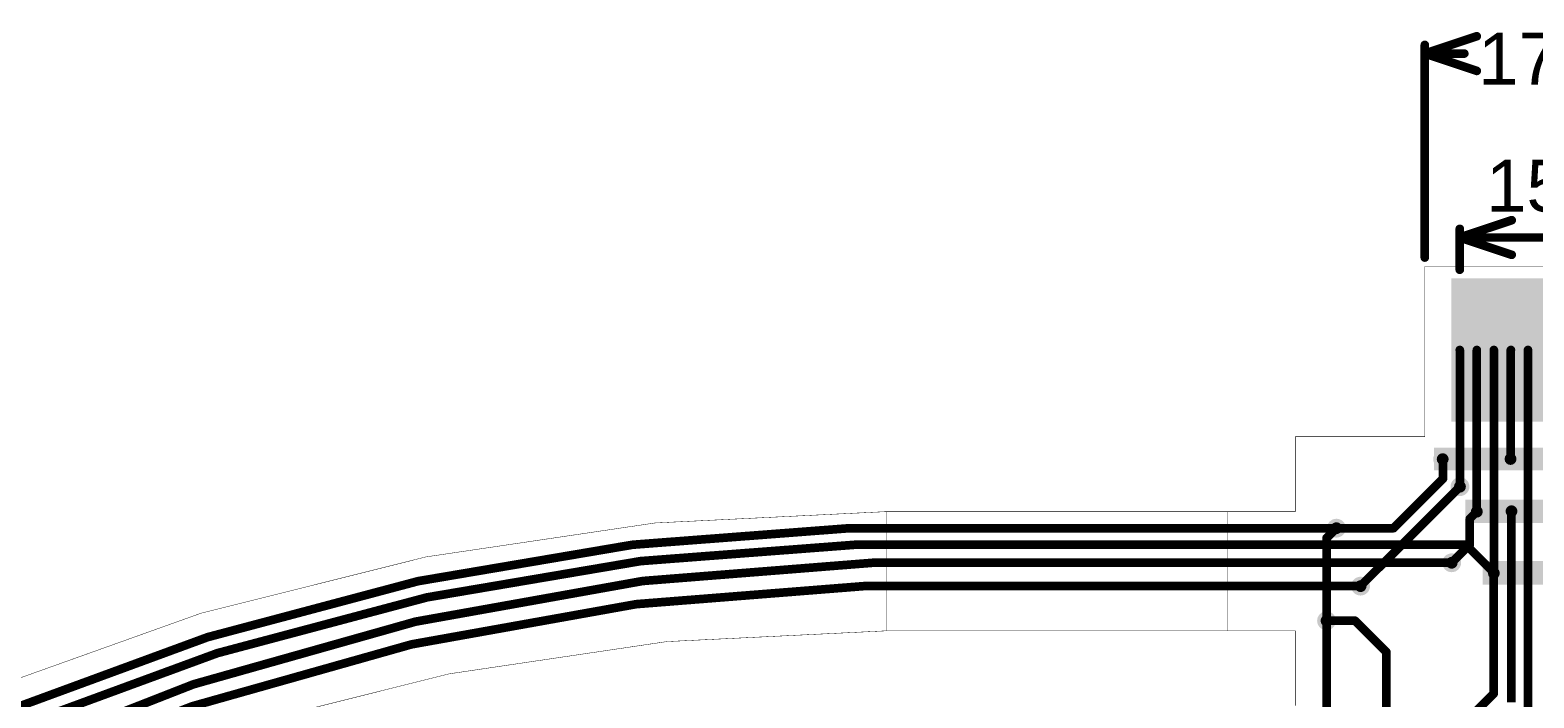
# Model space of a CAD drawing. Header units: millimetres. Extents: x 0 to 13.5, y -0.9 to 3.4.
# Drawn here: x 1.737 to 3.474, y 2.668 to 3.44 of the extents above; entities that cross this region are included whole.
import ezdxf

# ---------------------------------------------------------------- set-up
doc = ezdxf.new("R2010")
doc.units = ezdxf.units.MM
doc.header["$MEASUREMENT"] = 0
for name, color, linetype in [('BottomLayer', 5, 'Continuous'), ('BottomPaste', 16, 'Continuous'), ('BottomSolder', 6, 'Continuous'), ('Mechanical1', 6, 'Continuous'), ('Mechanical2', 216, 'Continuous'), ('TopLayer', 1, 'Continuous'), ('TopSolder', 216, 'Continuous'), ('ViaHoleLayer', 16, 'Continuous')]:
    doc.layers.add(name, color=color, linetype=linetype)
doc.styles.add('Arial', font='', dxfattribs={"height": 0.2})
doc.styles.get('Arial').set_extended_font_data('Arial')

# ---------------------------------------------------------------- blocks, each defined once
blk = doc.blocks.new('32_____R______P_____B_7')
at = {"layer": 'BottomLayer'}
for points in [[(-0.2992126, -0.07874025), (-0.3110236, -0.07874025), (-0.3110236, 0.07874005), (-0.2992126, 0.07874005)], [(-0.2795276, -0.07874025), (-0.2913386, -0.07874025), (-0.2913386, 0.07874005), (-0.2795276, 0.07874005)], [(-0.2598426, -0.07874025), (-0.2716536, -0.07874025), (-0.2716536, 0.07874005), (-0.2598426, 0.07874005)], [(-0.2401575, -0.07874025), (-0.2519685, -0.07874025), (-0.2519685, 0.07874005), (-0.2401575, 0.07874005)], [(-0.2204724, -0.07874025), (-0.2322834, -0.07874025), (-0.2322834, 0.07874005), (-0.2204724, 0.07874005)], [(-0.2007874, -0.07874025), (-0.2125984, -0.07874025), (-0.2125984, 0.07874005), (-0.2007874, 0.07874005)], [(-0.1811024, -0.07874025), (-0.1929134, -0.07874025), (-0.1929134, 0.07874005), (-0.1811024, 0.07874005)], [(-0.1614174, -0.07874025), (-0.1732284, -0.07874025), (-0.1732284, 0.07874005), (-0.1614174, 0.07874005)], [(-0.1417323, -0.07874025), (-0.1535433, -0.07874025), (-0.1535433, 0.07874005), (-0.1417323, 0.07874005)], [(-0.1220473, -0.07874025), (-0.1338583, -0.07874025), (-0.1338583, 0.07874005), (-0.1220473, 0.07874005)], [(-0.1023622, -0.07874025), (-0.1141732, -0.07874025), (-0.1141732, 0.07874005), (-0.1023622, 0.07874005)], [(-0.08267719999999999, -0.07874025), (-0.0944882, -0.07874025), (-0.09448820000000001, 0.07874005), (-0.0826772, 0.07874005)], [(-0.06299219999999998, -0.07874025), (-0.07480319999999999, -0.07874025), (-0.07480320000000001, 0.07874005), (-0.06299220000000001, 0.07874005)], [(-0.04330709999999999, -0.07874025), (-0.05511809999999999, -0.07874025), (-0.05511810000000001, 0.07874005), (-0.04330710000000002, 0.07874005)], [(-0.02362209999999999, -0.07874025), (-0.03543309999999999, -0.07874025), (-0.03543310000000001, 0.07874005), (-0.02362210000000001, 0.07874005)], [(-0.003936999999999991, -0.07874025), (-0.01574799999999999, -0.07874025), (-0.01574800000000001, 0.07874005), (-0.003937000000000009, 0.07874005)], [(0.01574800000000001, -0.07874025), (0.003937000000000009, -0.07874025), (0.003936999999999991, 0.07874005), (0.01574799999999999, 0.07874005)], [(0.03543300000000001, -0.07874025), (0.02362200000000001, -0.07874025), (0.02362199999999999, 0.07874005), (0.03543299999999999, 0.07874005)], [(0.05511810000000001, -0.07874025), (0.04330710000000002, -0.07874025), (0.04330709999999999, 0.07874005), (0.05511809999999999, 0.07874005)], [(0.07480310000000001, -0.07874025), (0.06299210000000001, -0.07874025), (0.06299209999999998, 0.07874005), (0.07480309999999998, 0.07874005)], [(0.09448820000000001, -0.07874025), (0.0826772, -0.07874025), (0.08267719999999999, 0.07874005), (0.0944882, 0.07874005)], [(0.1141732, -0.07874025), (0.1023622, -0.07874025), (0.1023622, 0.07874005), (0.1141732, 0.07874005)], [(0.1338582, -0.07874025), (0.1220472, -0.07874025), (0.1220472, 0.07874005), (0.1338582, 0.07874005)], [(0.1535433, -0.07874025), (0.1417323, -0.07874025), (0.1417323, 0.07874005), (0.1535433, 0.07874005)], [(0.1732283, -0.07874025), (0.1614173, -0.07874025), (0.1614173, 0.07874005), (0.1732283, 0.07874005)], [(0.1929134, -0.07874025), (0.1811024, -0.07874025), (0.1811024, 0.07874005), (0.1929134, 0.07874005)], [(0.2125984, -0.07874025), (0.2007874, -0.07874025), (0.2007874, 0.07874005), (0.2125984, 0.07874005)], [(0.2322834, -0.07874025), (0.2204724, -0.07874025), (0.2204724, 0.07874005), (0.2322834, 0.07874005)], [(0.2519685, -0.07874025), (0.2401575, -0.07874025), (0.2401575, 0.07874005), (0.2519685, 0.07874005)], [(0.2716535, -0.07874025), (0.2598425, -0.07874025), (0.2598425, 0.07874005), (0.2716535, 0.07874005)], [(0.2913386, -0.07874025), (0.2795276, -0.07874025), (0.2795276, 0.07874005), (0.2913386, 0.07874005)], [(0.3110236, -0.07874025), (0.2992126, -0.07874025), (0.2992126, 0.07874005), (0.3110236, 0.07874005)]]:
    blk.add_hatch(color=5, dxfattribs=at).paths.add_polyline_path(points)
at = {"layer": 'BottomPaste'}
for points in [[(-0.2992126, -0.07874025), (-0.3110236, -0.07874025), (-0.3110236, 0.07874005), (-0.2992126, 0.07874005)], [(-0.2795276, -0.07874025), (-0.2913386, -0.07874025), (-0.2913386, 0.07874005), (-0.2795276, 0.07874005)], [(-0.2598426, -0.07874025), (-0.2716536, -0.07874025), (-0.2716536, 0.07874005), (-0.2598426, 0.07874005)], [(-0.2401575, -0.07874025), (-0.2519685, -0.07874025), (-0.2519685, 0.07874005), (-0.2401575, 0.07874005)], [(-0.2204724, -0.07874025), (-0.2322834, -0.07874025), (-0.2322834, 0.07874005), (-0.2204724, 0.07874005)], [(-0.2007874, -0.07874025), (-0.2125984, -0.07874025), (-0.2125984, 0.07874005), (-0.2007874, 0.07874005)], [(-0.1811024, -0.07874025), (-0.1929134, -0.07874025), (-0.1929134, 0.07874005), (-0.1811024, 0.07874005)], [(-0.1614174, -0.07874025), (-0.1732284, -0.07874025), (-0.1732284, 0.07874005), (-0.1614174, 0.07874005)], [(-0.1417323, -0.07874025), (-0.1535433, -0.07874025), (-0.1535433, 0.07874005), (-0.1417323, 0.07874005)], [(-0.1220473, -0.07874025), (-0.1338583, -0.07874025), (-0.1338583, 0.07874005), (-0.1220473, 0.07874005)], [(-0.1023622, -0.07874025), (-0.1141732, -0.07874025), (-0.1141732, 0.07874005), (-0.1023622, 0.07874005)], [(-0.08267719999999999, -0.07874025), (-0.0944882, -0.07874025), (-0.09448820000000001, 0.07874005), (-0.0826772, 0.07874005)], [(-0.06299219999999998, -0.07874025), (-0.07480319999999999, -0.07874025), (-0.07480320000000001, 0.07874005), (-0.06299220000000001, 0.07874005)], [(-0.04330709999999999, -0.07874025), (-0.05511809999999999, -0.07874025), (-0.05511810000000001, 0.07874005), (-0.04330710000000002, 0.07874005)], [(-0.02362209999999999, -0.07874025), (-0.03543309999999999, -0.07874025), (-0.03543310000000001, 0.07874005), (-0.02362210000000001, 0.07874005)], [(-0.003936999999999991, -0.07874025), (-0.01574799999999999, -0.07874025), (-0.01574800000000001, 0.07874005), (-0.003937000000000009, 0.07874005)], [(0.01574800000000001, -0.07874025), (0.003937000000000009, -0.07874025), (0.003936999999999991, 0.07874005), (0.01574799999999999, 0.07874005)], [(0.03543300000000001, -0.07874025), (0.02362200000000001, -0.07874025), (0.02362199999999999, 0.07874005), (0.03543299999999999, 0.07874005)], [(0.05511810000000001, -0.07874025), (0.04330710000000002, -0.07874025), (0.04330709999999999, 0.07874005), (0.05511809999999999, 0.07874005)], [(0.07480310000000001, -0.07874025), (0.06299210000000001, -0.07874025), (0.06299209999999998, 0.07874005), (0.07480309999999998, 0.07874005)], [(0.09448820000000001, -0.07874025), (0.0826772, -0.07874025), (0.08267719999999999, 0.07874005), (0.0944882, 0.07874005)], [(0.1141732, -0.07874025), (0.1023622, -0.07874025), (0.1023622, 0.07874005), (0.1141732, 0.07874005)], [(0.1338582, -0.07874025), (0.1220472, -0.07874025), (0.1220472, 0.07874005), (0.1338582, 0.07874005)], [(0.1535433, -0.07874025), (0.1417323, -0.07874025), (0.1417323, 0.07874005), (0.1535433, 0.07874005)], [(0.1732283, -0.07874025), (0.1614173, -0.07874025), (0.1614173, 0.07874005), (0.1732283, 0.07874005)], [(0.1929134, -0.07874025), (0.1811024, -0.07874025), (0.1811024, 0.07874005), (0.1929134, 0.07874005)], [(0.2125984, -0.07874025), (0.2007874, -0.07874025), (0.2007874, 0.07874005), (0.2125984, 0.07874005)], [(0.2322834, -0.07874025), (0.2204724, -0.07874025), (0.2204724, 0.07874005), (0.2322834, 0.07874005)], [(0.2519685, -0.07874025), (0.2401575, -0.07874025), (0.2401575, 0.07874005), (0.2519685, 0.07874005)], [(0.2716535, -0.07874025), (0.2598425, -0.07874025), (0.2598425, 0.07874005), (0.2716535, 0.07874005)], [(0.2913386, -0.07874025), (0.2795276, -0.07874025), (0.2795276, 0.07874005), (0.2913386, 0.07874005)], [(0.3110236, -0.07874025), (0.2992126, -0.07874025), (0.2992126, 0.07874005), (0.3110236, 0.07874005)]]:
    blk.add_hatch(color=16, dxfattribs=at).paths.add_polyline_path(points)
at = {"layer": 'BottomSolder'}
for points in [[(-0.2952126, -0.08274025), (-0.3150236, -0.08274025), (-0.3150236, 0.08274005), (-0.2952126, 0.08274005)], [(-0.2755276, -0.08274025), (-0.2953386, -0.08274025), (-0.2953386, 0.08274005), (-0.2755276, 0.08274005)], [(-0.2558426, -0.08274025), (-0.2756536, -0.08274025), (-0.2756536, 0.08274005), (-0.2558426, 0.08274005)], [(-0.2361575, -0.08274025), (-0.2559685, -0.08274025), (-0.2559685, 0.08274005), (-0.2361575, 0.08274005)], [(-0.2164724, -0.08274025), (-0.2362834, -0.08274025), (-0.2362834, 0.08274005), (-0.2164724, 0.08274005)], [(-0.1967874, -0.08274025), (-0.2165984, -0.08274025), (-0.2165984, 0.08274005), (-0.1967874, 0.08274005)], [(-0.1771024, -0.08274025), (-0.1969134, -0.08274025), (-0.1969134, 0.08274005), (-0.1771024, 0.08274005)], [(-0.1574174, -0.08274025), (-0.1772284, -0.08274025), (-0.1772284, 0.08274005), (-0.1574174, 0.08274005)], [(-0.1377323, -0.08274025), (-0.1575433, -0.08274025), (-0.1575433, 0.08274005), (-0.1377323, 0.08274005)], [(-0.1180473, -0.08274025), (-0.1378583, -0.08274025), (-0.1378583, 0.08274005), (-0.1180473, 0.08274005)], [(-0.09836219999999998, -0.08274025), (-0.1181732, -0.08274025), (-0.1181732, 0.08274005), (-0.09836220000000001, 0.08274005)], [(-0.07867719999999999, -0.08274025), (-0.09848819999999998, -0.08274025), (-0.09848820000000001, 0.08274005), (-0.07867720000000002, 0.08274005)], [(-0.05899219999999999, -0.08274025), (-0.07880319999999999, -0.08274025), (-0.07880320000000002, 0.08274005), (-0.05899220000000001, 0.08274005)], [(-0.03930709999999999, -0.08274025), (-0.05911809999999999, -0.08274025), (-0.05911810000000001, 0.08274005), (-0.03930710000000001, 0.08274005)], [(-0.01962209999999999, -0.08274025), (-0.03943309999999999, -0.08274025), (-0.03943310000000001, 0.08274005), (-0.01962210000000001, 0.08274005)], [(6.300000000001019e-05, -0.08274025), (-0.01974799999999999, -0.08274025), (-0.01974800000000001, 0.08274005), (6.299999999998981e-05, 0.08274005)], [(0.01974800000000001, -0.08274025), (-6.299999999998981e-05, -0.08274025), (-6.300000000001019e-05, 0.08274005), (0.01974799999999999, 0.08274005)], [(0.03943300000000001, -0.08274025), (0.01962200000000001, -0.08274025), (0.01962199999999999, 0.08274005), (0.03943299999999999, 0.08274005)], [(0.05911810000000001, -0.08274025), (0.03930710000000001, -0.08274025), (0.03930709999999999, 0.08274005), (0.05911809999999999, 0.08274005)], [(0.07880310000000001, -0.08274025), (0.05899210000000001, -0.08274025), (0.05899209999999999, 0.08274005), (0.07880309999999999, 0.08274005)], [(0.09848820000000001, -0.08274025), (0.07867720000000002, -0.08274025), (0.07867719999999999, 0.08274005), (0.09848819999999998, 0.08274005)], [(0.1181732, -0.08274025), (0.09836220000000001, -0.08274025), (0.09836219999999998, 0.08274005), (0.1181732, 0.08274005)], [(0.1378582, -0.08274025), (0.1180472, -0.08274025), (0.1180472, 0.08274005), (0.1378582, 0.08274005)], [(0.1575433, -0.08274025), (0.1377323, -0.08274025), (0.1377323, 0.08274005), (0.1575433, 0.08274005)], [(0.1772283, -0.08274025), (0.1574173, -0.08274025), (0.1574173, 0.08274005), (0.1772283, 0.08274005)], [(0.1969134, -0.08274025), (0.1771024, -0.08274025), (0.1771024, 0.08274005), (0.1969134, 0.08274005)], [(0.2165984, -0.08274025), (0.1967874, -0.08274025), (0.1967874, 0.08274005), (0.2165984, 0.08274005)], [(0.2362834, -0.08274025), (0.2164724, -0.08274025), (0.2164724, 0.08274005), (0.2362834, 0.08274005)], [(0.2559685, -0.08274025), (0.2361575, -0.08274025), (0.2361575, 0.08274005), (0.2559685, 0.08274005)], [(0.2756535, -0.08274025), (0.2558425, -0.08274025), (0.2558425, 0.08274005), (0.2756535, 0.08274005)], [(0.2953386, -0.08274025), (0.2755276, -0.08274025), (0.2755276, 0.08274005), (0.2953386, 0.08274005)], [(0.3150236, -0.08274025), (0.2952126, -0.08274025), (0.2952126, 0.08274005), (0.3150236, 0.08274005)]]:
    blk.add_hatch(color=6, dxfattribs=at).paths.add_polyline_path(points)

msp = doc.modelspace()

# ---------------------------------------------------------------- hatches: boundary and pattern name
at = {"layer": 'BottomLayer'}
h = msp.add_hatch(color=5, dxfattribs=at)
edge = h.paths.add_edge_path()
edge.add_arc((3.3683393, 2.943771), 0.0068897, 0, 360)
h = msp.add_hatch(color=5, dxfattribs=at)
edge = h.paths.add_edge_path()
edge.add_arc((3.4466915, 2.944), 0.00689, 0, 360)
h = msp.add_hatch(color=5, dxfattribs=at)
edge = h.paths.add_edge_path()
edge.add_arc((3.3883, 2.912), 0.0068897, 0, 360)
h = msp.add_hatch(color=5, dxfattribs=at)
edge = h.paths.add_edge_path()
edge.add_arc((3.4077795, 2.883088), 0.00689, 0, 360)
h = msp.add_hatch(color=5, dxfattribs=at)
edge = h.paths.add_edge_path()
edge.add_arc((3.4478289, 2.8835695), 0.00689, 0, 360)
h = msp.add_hatch(color=5, dxfattribs=at)
edge = h.paths.add_edge_path()
edge.add_arc((3.2456, 2.864), 0.0068897, 0, 360)
h = msp.add_hatch(color=5, dxfattribs=at)
edge = h.paths.add_edge_path()
edge.add_arc((3.3787, 2.824), 0.00689, 0, 360)
h = msp.add_hatch(color=5, dxfattribs=at)
edge = h.paths.add_edge_path()
edge.add_arc((3.4274646, 2.812), 0.00689, 0, 360)
h = msp.add_hatch(color=5, dxfattribs=at)
edge = h.paths.add_edge_path()
edge.add_arc((3.2735, 2.797), 0.0068897, 0, 360)
h = msp.add_hatch(color=5, dxfattribs=at)
edge = h.paths.add_edge_path()
edge.add_arc((3.2342, 2.757), 0.0068897, 0, 360)
at = {"layer": 'BottomSolder'}
h = msp.add_hatch(color=6, dxfattribs=at)
edge = h.paths.add_edge_path()
edge.add_arc((3.3683393, 2.943771), 0.0108897, 0, 360)
h = msp.add_hatch(color=6, dxfattribs=at)
edge = h.paths.add_edge_path()
edge.add_arc((3.4466915, 2.944), 0.01089, 0, 360)
h = msp.add_hatch(color=6, dxfattribs=at)
edge = h.paths.add_edge_path()
edge.add_arc((3.3883, 2.912), 0.0108897, 0, 360)
h = msp.add_hatch(color=6, dxfattribs=at)
edge = h.paths.add_edge_path()
edge.add_arc((3.4077795, 2.883088), 0.01089, 0, 360)
h = msp.add_hatch(color=6, dxfattribs=at)
edge = h.paths.add_edge_path()
edge.add_arc((3.4478289, 2.8835695), 0.01089, 0, 360)
h = msp.add_hatch(color=6, dxfattribs=at)
edge = h.paths.add_edge_path()
edge.add_arc((3.2456, 2.864), 0.0108897, 0, 360)
h = msp.add_hatch(color=6, dxfattribs=at)
edge = h.paths.add_edge_path()
edge.add_arc((3.3787, 2.824), 0.01089, 0, 360)
h = msp.add_hatch(color=6, dxfattribs=at)
edge = h.paths.add_edge_path()
edge.add_arc((3.4274646, 2.812), 0.01089, 0, 360)
h = msp.add_hatch(color=6, dxfattribs=at)
edge = h.paths.add_edge_path()
edge.add_arc((3.2735, 2.797), 0.0108897, 0, 360)
h = msp.add_hatch(color=6, dxfattribs=at)
edge = h.paths.add_edge_path()
edge.add_arc((3.2342, 2.757), 0.0108897, 0, 360)
at = {"layer": 'TopLayer'}
for points in [[(3.3582, 2.931), (4.0093914, 2.931), (4.0093914, 2.957), (3.3582, 2.957)], [(3.3946915, 2.8698589), (4.0146999, 2.8698589), (4.0146999, 2.8969999), (3.3946915, 2.8969999)], [(3.4143766, 2.7987709), (3.9903766, 2.7987709), (3.9903766, 2.8259119), (3.4143766, 2.8259119)]]:
    msp.add_hatch(color=1, dxfattribs=at).paths.add_polyline_path(points)
h = msp.add_hatch(color=1, dxfattribs=at)
edge = h.paths.add_edge_path()
edge.add_arc((3.3683393, 2.943771), 0.0068897, 0, 360)
h = msp.add_hatch(color=1, dxfattribs=at)
edge = h.paths.add_edge_path()
edge.add_arc((3.4466915, 2.944), 0.00689, 0, 360)
h = msp.add_hatch(color=1, dxfattribs=at)
edge = h.paths.add_edge_path()
edge.add_arc((3.3883, 2.912), 0.0068897, 0, 360)
h = msp.add_hatch(color=1, dxfattribs=at)
edge = h.paths.add_edge_path()
edge.add_arc((3.4077795, 2.883088), 0.00689, 0, 360)
h = msp.add_hatch(color=1, dxfattribs=at)
edge = h.paths.add_edge_path()
edge.add_arc((3.4478289, 2.8835695), 0.00689, 0, 360)
h = msp.add_hatch(color=1, dxfattribs=at)
edge = h.paths.add_edge_path()
edge.add_arc((3.2456, 2.864), 0.0068897, 0, 360)
h = msp.add_hatch(color=1, dxfattribs=at)
edge = h.paths.add_edge_path()
edge.add_arc((3.3787, 2.824), 0.00689, 0, 360)
h = msp.add_hatch(color=1, dxfattribs=at)
edge = h.paths.add_edge_path()
edge.add_arc((3.4274646, 2.812), 0.00689, 0, 360)
h = msp.add_hatch(color=1, dxfattribs=at)
edge = h.paths.add_edge_path()
edge.add_arc((3.2735, 2.797), 0.0068897, 0, 360)
h = msp.add_hatch(color=1, dxfattribs=at)
edge = h.paths.add_edge_path()
edge.add_arc((3.2342, 2.757), 0.0068897, 0, 360)
at = {"layer": 'TopSolder'}
h = msp.add_hatch(color=216, dxfattribs=at)
edge = h.paths.add_edge_path()
edge.add_arc((3.3683393, 2.943771), 0.0108897, 0, 360)
h = msp.add_hatch(color=216, dxfattribs=at)
edge = h.paths.add_edge_path()
edge.add_arc((3.4466915, 2.944), 0.01089, 0, 360)
h = msp.add_hatch(color=216, dxfattribs=at)
edge = h.paths.add_edge_path()
edge.add_arc((3.3883, 2.912), 0.0108897, 0, 360)
h = msp.add_hatch(color=216, dxfattribs=at)
edge = h.paths.add_edge_path()
edge.add_arc((3.4077795, 2.883088), 0.01089, 0, 360)
h = msp.add_hatch(color=216, dxfattribs=at)
edge = h.paths.add_edge_path()
edge.add_arc((3.4478289, 2.8835695), 0.01089, 0, 360)
h = msp.add_hatch(color=216, dxfattribs=at)
edge = h.paths.add_edge_path()
edge.add_arc((3.2456, 2.864), 0.0108897, 0, 360)
h = msp.add_hatch(color=216, dxfattribs=at)
edge = h.paths.add_edge_path()
edge.add_arc((3.3787, 2.824), 0.01089, 0, 360)
h = msp.add_hatch(color=216, dxfattribs=at)
edge = h.paths.add_edge_path()
edge.add_arc((3.4274646, 2.812), 0.01089, 0, 360)
h = msp.add_hatch(color=216, dxfattribs=at)
edge = h.paths.add_edge_path()
edge.add_arc((3.2735, 2.797), 0.0108897, 0, 360)
h = msp.add_hatch(color=216, dxfattribs=at)
edge = h.paths.add_edge_path()
edge.add_arc((3.2342, 2.757), 0.0108897, 0, 360)
at = {"layer": 'ViaHoleLayer'}
h = msp.add_hatch(color=16, dxfattribs=at)
edge = h.paths.add_edge_path()
edge.add_arc((3.3683393, 2.943771), 0.003937, 0, 360)
h = msp.add_hatch(color=16, dxfattribs=at)
edge = h.paths.add_edge_path()
edge.add_arc((3.4466915, 2.944), 0.003937, 0, 360)
h = msp.add_hatch(color=16, dxfattribs=at)
edge = h.paths.add_edge_path()
edge.add_arc((3.3883, 2.912), 0.003937, 0, 360)
h = msp.add_hatch(color=16, dxfattribs=at)
edge = h.paths.add_edge_path()
edge.add_arc((3.4077795, 2.883088), 0.003937, 0, 360)
h = msp.add_hatch(color=16, dxfattribs=at)
edge = h.paths.add_edge_path()
edge.add_arc((3.4478289, 2.8835695), 0.003937, 0, 360)
h = msp.add_hatch(color=16, dxfattribs=at)
edge = h.paths.add_edge_path()
edge.add_arc((3.2456, 2.864), 0.003937, 0, 360)
h = msp.add_hatch(color=16, dxfattribs=at)
edge = h.paths.add_edge_path()
edge.add_arc((3.3787, 2.824), 0.003937, 0, 360)
h = msp.add_hatch(color=16, dxfattribs=at)
edge = h.paths.add_edge_path()
edge.add_arc((3.4274646, 2.812), 0.003937, 0, 360)
h = msp.add_hatch(color=16, dxfattribs=at)
edge = h.paths.add_edge_path()
edge.add_arc((3.2735, 2.797), 0.003937, 0, 360)
h = msp.add_hatch(color=16, dxfattribs=at)
edge = h.paths.add_edge_path()
edge.add_arc((3.2342, 2.757), 0.003937, 0, 360)

# ---------------------------------------------------------------- linework, layer by layer
at = {"layer": 'BottomLayer', "const_width": 0.01}
for points in [[(3.3880945, 3.07), (3.3881973, 3.0698972)], [(3.3881973, 2.9121027), (3.3881973, 3.0698972)], [(3.4077795, 2.883088), (3.4077795, 3.07)], [(3.4274646, 2.8125354), (3.4274646, 3.07)], [(3.4469206, 3.069771), (3.4471496, 3.07)], [(3.4469206, 2.9442291), (3.4469206, 3.069771)], [(3.4668347, 2.6521347), (3.4668347, 3.07)], [(3.3687, 2.9211), (3.3687, 2.9455171)], [(3.4466915, 2.944), (3.4469206, 2.9442291)], [(3.3116, 2.864), (3.3687, 2.9211)], [(3.3881973, 2.9121027), (3.3883, 2.912)], [(3.4475, 2.6627), (3.4475, 2.8851179)], [(2.6839511, 2.864), (3.2456, 2.864)], [(3.2456, 2.864), (3.3116, 2.864)], [(2.6918822, 2.845), (3.395, 2.845)], [(3.395, 2.845), (3.4274646, 2.8125354)], [(2.7100403, 2.8239969), (2.7100403, 2.823997)], [(2.7102903, 2.824), (3.3787, 2.824)], [(3.42731, 2.81051), (3.4278, 2.811)], [(3.42731, 2.67281), (3.42731, 2.81051)], [(3.4274646, 2.8125354), (3.428, 2.812)], [(3.4274646, 2.812), (3.4274646, 2.8125354)], [(2.6998244, 2.797), (3.2735, 2.797)], [(3.2342, 2.6378), (3.2342, 2.757)], [(3.3583479, 2.6038479), (3.42731, 2.67281)]]:
    msp.add_lwpolyline(points, dxfattribs=at)
at = {"layer": 'BottomLayer', "const_width": 0.005}
for points in [[(3.3855945, 3.07, 1), (3.3905945, 3.07, 1)], [(3.3856973, 3.0698972, 1), (3.3906973, 3.0698972, 1)], [(3.3856973, 3.0698972, 1), (3.3906973, 3.0698972, 1)], [(3.4052795, 3.07, 1), (3.4102795, 3.07, 1)], [(3.4249646, 3.07, 1), (3.4299646, 3.07, 1)], [(3.4444206, 3.069771, 1), (3.4494206, 3.069771, 1)], [(3.4444206, 3.069771, 1), (3.4494206, 3.069771, 1)], [(3.4446496, 3.07, 1), (3.4496496, 3.07, 1)], [(3.4643347, 3.07, 1), (3.4693347, 3.07, 1)], [(3.3662, 2.9455171, 1), (3.3712, 2.9455171, 1)], [(3.4441915, 2.944, 1), (3.4491915, 2.944, 1)], [(3.4444206, 2.9442291, 1), (3.4494206, 2.9442291, 1)], [(3.4444206, 2.9442291, 1), (3.4494206, 2.9442291, 1)], [(3.3662, 2.9211, 1), (3.3712, 2.9211, 1)], [(3.3662, 2.9211, 1), (3.3712, 2.9211, 1)], [(3.3856973, 2.9121027, 1), (3.3906973, 2.9121027, 1)], [(3.3856973, 2.9121027, 1), (3.3906973, 2.9121027, 1)], [(3.3858, 2.912, 1), (3.3908, 2.912, 1)], [(3.4052795, 2.883088, 1), (3.4102795, 2.883088, 1)], [(3.445, 2.8851179, 1), (3.45, 2.8851179, 1)], [(2.6811951, 2.8639968, 1), (2.6861951, 2.8639968, 1)], [(2.6811951, 2.8639968, 1), (2.6861951, 2.8639968, 1)], [(2.6814511, 2.8640001, 1), (2.6864511, 2.8640001, 1)], [(2.6814511, 2.864, 1), (2.6864511, 2.864, 1)], [(3.2431, 2.864, 1), (3.2481, 2.864, 1)], [(3.2431, 2.864, 1), (3.2481, 2.864, 1)], [(3.3091, 2.864, 1), (3.3141, 2.864, 1)], [(3.3091, 2.864, 1), (3.3141, 2.864, 1)], [(2.6893822, 2.845, 1), (2.6943822, 2.845, 1)], [(2.6893822, 2.845, 1), (2.6943822, 2.845, 1)], [(3.3925, 2.845, 1), (3.3975, 2.845, 1)], [(3.3925, 2.845, 1), (3.3975, 2.845, 1)], [(2.7075403, 2.823997, 1), (2.7125403, 2.823997, 1)], [(2.7075403, 2.823997, 1), (2.7125403, 2.823997, 1)], [(2.7075403, 2.823997, 1), (2.7125403, 2.823997, 1)], [(2.7075403, 2.8239969, 1), (2.7125403, 2.8239969, 1)], [(2.7077903, 2.8240001, 1), (2.7127903, 2.8240001, 1)], [(2.7077903, 2.824, 1), (2.7127903, 2.824, 1)], [(3.3762, 2.824, 1), (3.3812, 2.824, 1)], [(3.42481, 2.81051, 1), (3.42981, 2.81051, 1)], [(3.42481, 2.81051, 1), (3.42981, 2.81051, 1)], [(3.4249646, 2.8125354, 1), (3.4299646, 2.8125354, 1)], [(3.4249646, 2.8125354, 1), (3.4299646, 2.8125354, 1)], [(3.4249646, 2.8125354, 1), (3.4299646, 2.8125354, 1)], [(3.4249646, 2.8125354, 1), (3.4299646, 2.8125354, 1)], [(3.4249646, 2.812, 1), (3.4299646, 2.812, 1)], [(3.4253, 2.811, 1), (3.4303, 2.811, 1)], [(3.4255, 2.812, 1), (3.4305, 2.812, 1)], [(2.6970762, 2.7969971, 1), (2.7020762, 2.7969971, 1)], [(2.6970762, 2.796997, 1), (2.7020762, 2.796997, 1)], [(2.6973244, 2.7970001, 1), (2.7023244, 2.7970001, 1)], [(2.6973244, 2.797, 1), (2.7023244, 2.797, 1)], [(3.271, 2.797, 1), (3.276, 2.797, 1)], [(3.2317, 2.757, 1), (3.2367, 2.757, 1)], [(3.42481, 2.67281, 1), (3.42981, 2.67281, 1)], [(3.42481, 2.67281, 1), (3.42981, 2.67281, 1)]]:
    msp.add_lwpolyline(points, format="xyb", close=True, dxfattribs=at)
at = {"layer": 'BottomLayer', "const_width": 0.01}
for points in [[(0.0392827, 0.31688, -0.3858752452845471), (2.6836951, 2.8639968)], [(2.6836951, 2.8639968, -0.006400737170960957), (2.6839511, 2.8640001)], [(0.0589722, 0.3080063, -0.3860055648410962), (2.6918822, 2.845)], [(0.0787066, 0.2965322, -0.3850768499392322), (2.7100403, 2.823997)], [(2.7100403, 2.823997, -0.006250654199410345), (2.7102903, 2.8240001)], [(0.098392, 0.2967091, -0.3852846452335841), (2.6995762, 2.7969971)], [(2.6995762, 2.796997, -0.006205666881151614), (2.6998244, 2.7970001)]]:
    msp.add_lwpolyline(points, format="xyb", dxfattribs=at)
at = {"layer": 'Mechanical1'}
for points, const_width in [([(3.3477045, 3.4126), (3.4077045, 3.4326)], 0.01), ([(3.3477045, 3.1768522), (3.3477045, 3.4226)], 0.01), ([(3.3477045, 3.4126), (3.3933099, 3.4126)], 0.01), ([(3.3477045, 3.4126), (3.4077045, 3.3926)], 0.01), ([(3.3880945, 3.2), (3.4480945, 3.22)], 0.01), ([(3.3880945, 3.1627401), (3.3880945, 3.21)], 0.01), ([(3.3880945, 3.2), (3.6932126, 3.2)], 0.01), ([(3.3880945, 3.2), (3.4480945, 3.18)], 0.01), ([(3.3477045, 2.9697518), (3.3477045, 3.1666022)], 0.0005), ([(3.3477045, 3.1666022), (4.0327439, 3.1666022)], 0.0005), ([(3.1980982, 2.9697518), (3.3477045, 2.9697518)], 0.0005), ([(3.1980982, 2.8831377), (3.1980982, 2.9697518)], 0.0005), ([(2.7256573, 2.8831377), (3.1980982, 2.8831377)], 0.0005), ([(2.7256573, 2.7453424), (2.7256573, 2.8831377)], 0.0005), ([(3.1193581, 2.7453424), (3.1193581, 2.8831377)], 0.0005), ([(2.7256573, 2.7453424), (3.1980982, 2.7453424)], 0.0005), ([(3.1980982, 2.6587282), (3.1980982, 2.7453424)], 0.0005)]:
    msp.add_lwpolyline(points, dxfattribs=dict(at, const_width=const_width))
for points, const_width in [([(3.3452045, 3.4226, 1), (3.3502045, 3.4226, 1)], 0.005), ([(3.4052045, 3.4326, 1), (3.4102045, 3.4326, 1)], 0.005), ([(3.3452045, 3.4126, 1), (3.3502045, 3.4126, 1)], 0.005), ([(3.3452045, 3.4126, 1), (3.3502045, 3.4126, 1)], 0.005), ([(3.3452045, 3.4126, 1), (3.3502045, 3.4126, 1)], 0.005), ([(3.3908099, 3.4126, 1), (3.3958099, 3.4126, 1)], 0.005), ([(3.4052045, 3.3926, 1), (3.4102045, 3.3926, 1)], 0.005), ([(3.3855945, 3.21, 1), (3.3905945, 3.21, 1)], 0.005), ([(3.4455945, 3.22, 1), (3.4505945, 3.22, 1)], 0.005), ([(3.3855945, 3.2, 1), (3.3905945, 3.2, 1)], 0.005), ([(3.3855945, 3.2, 1), (3.3905945, 3.2, 1)], 0.005), ([(3.3855945, 3.2, 1), (3.3905945, 3.2, 1)], 0.005), ([(3.3452045, 3.1768522, 1), (3.3502045, 3.1768522, 1)], 0.005), ([(3.4455945, 3.18, 1), (3.4505945, 3.18, 1)], 0.005), ([(3.3475795, 3.1666022, 1), (3.3478295, 3.1666022, 1)], 0.00025), ([(3.3475795, 3.1666022, 1), (3.3478295, 3.1666022, 1)], 0.00025), ([(3.3855945, 3.1627401, 1), (3.3905945, 3.1627401, 1)], 0.005), ([(3.1979732, 2.9697518, 1), (3.1982232, 2.9697518, 1)], 0.00025), ([(3.1979732, 2.9697518, 1), (3.1982232, 2.9697518, 1)], 0.00025), ([(3.3475795, 2.9697518, 1), (3.3478295, 2.9697518, 1)], 0.00025), ([(3.3475795, 2.9697518, 1), (3.3478295, 2.9697518, 1)], 0.00025), ([(2.7255323, 2.8831377, 1), (2.7257823, 2.8831377, 1)], 0.00025), ([(2.7255323, 2.8831377, 1), (2.7257823, 2.8831377, 1)], 0.00025), ([(2.7255323, 2.8831376, 1), (2.7257823, 2.8831376, 1)], 0.00025), ([(3.1192331, 2.8831377, 1), (3.1194831, 2.8831377, 1)], 0.00025), ([(3.1979732, 2.8831377, 1), (3.1982232, 2.8831377, 1)], 0.00025), ([(3.1979732, 2.8831377, 1), (3.1982232, 2.8831377, 1)], 0.00025), ([(2.7255323, 2.7453424, 1), (2.7257823, 2.7453424, 1)], 0.00025), ([(2.7255323, 2.7453424, 1), (2.7257823, 2.7453424, 1)], 0.00025), ([(2.7255323, 2.7453423, 1), (2.7257823, 2.7453423, 1)], 0.00025), ([(3.1192331, 2.7453424, 1), (3.1194831, 2.7453424, 1)], 0.00025), ([(3.1979732, 2.7453424, 1), (3.1982232, 2.7453424, 1)], 0.00025), ([(3.1979732, 2.7453424, 1), (3.1982232, 2.7453424, 1)], 0.00025)]:
    msp.add_lwpolyline(points, format="xyb", close=True, dxfattribs=dict(at, const_width=const_width))
at = {"layer": 'Mechanical1', "const_width": 0.0005}
for points in [[(0, 0.1574803, -0.4142135623730951), (2.7256573, 2.8831376)], [(0.1377953, 0.1574803, -0.4142135623730951), (2.7256573, 2.7453423)]]:
    msp.add_lwpolyline(points, format="xyb", dxfattribs=at)
at = {"layer": 'Mechanical2', "const_width": 0.0005}
for points in [[(3.3477045, 2.9697518), (3.3477045, 3.1666022)], [(3.1980982, 2.9697518), (3.3477045, 2.9697518)], [(3.1980982, 2.8831377), (3.1980982, 2.9697518)], [(2.7256573, 2.8831377), (3.1980982, 2.8831377)], [(2.7256573, 2.7453424), (3.1980982, 2.7453424)], [(3.1980982, 2.6587282), (3.1980982, 2.7453424)]]:
    msp.add_lwpolyline(points, dxfattribs=at)
at = {"layer": 'Mechanical2', "const_width": 0.00025}
for points in [[(3.3475795, 3.1666022, 1), (3.3478295, 3.1666022, 1)], [(3.1979732, 2.9697518, 1), (3.1982232, 2.9697518, 1)], [(3.1979732, 2.9697518, 1), (3.1982232, 2.9697518, 1)], [(3.3475795, 2.9697518, 1), (3.3478295, 2.9697518, 1)], [(3.3475795, 2.9697518, 1), (3.3478295, 2.9697518, 1)], [(2.7255323, 2.8831377, 1), (2.7257823, 2.8831377, 1)], [(2.7255323, 2.8831376, 1), (2.7257823, 2.8831376, 1)], [(3.1979732, 2.8831377, 1), (3.1982232, 2.8831377, 1)], [(3.1979732, 2.8831377, 1), (3.1982232, 2.8831377, 1)], [(2.7255323, 2.7453424, 1), (2.7257823, 2.7453424, 1)], [(2.7255323, 2.7453423, 1), (2.7257823, 2.7453423, 1)], [(3.1979732, 2.7453424, 1), (3.1982232, 2.7453424, 1)], [(3.1979732, 2.7453424, 1), (3.1982232, 2.7453424, 1)]]:
    msp.add_lwpolyline(points, format="xyb", close=True, dxfattribs=at)
at = {"layer": 'Mechanical2', "const_width": 0.0005}
for points in [[(0, 0.1574803, -0.4142135623730951), (2.7256573, 2.8831376)], [(0.1377953, 0.1574803, -0.4142135623730951), (2.7256573, 2.7453423)]]:
    msp.add_lwpolyline(points, format="xyb", dxfattribs=at)
at = {"layer": 'TopLayer', "const_width": 0.01}
for points in [[(3.2735, 2.7972), (3.3883, 2.912)], [(3.3996915, 2.875), (3.4077795, 2.883088)], [(3.2342, 2.8526), (3.2456, 2.864)], [(3.3996915, 2.8449915), (3.3996915, 2.875)], [(3.2342, 2.757), (3.2342, 2.8526)], [(3.3787, 2.824), (3.3996915, 2.8449915)], [(3.2735, 2.797), (3.2735, 2.7972)], [(3.2342, 2.757), (3.2671, 2.757)], [(3.2671, 2.757), (3.3034, 2.7207)], [(3.3034, 2.502), (3.3034, 2.7207)]]:
    msp.add_lwpolyline(points, dxfattribs=at)
at = {"layer": 'TopLayer', "const_width": 0.005}
for points in [[(3.3858, 2.912, 1), (3.3908, 2.912, 1)], [(3.4052795, 2.883088, 1), (3.4102795, 2.883088, 1)], [(3.2431, 2.864, 1), (3.2481, 2.864, 1)], [(3.3971915, 2.875, 1), (3.4021915, 2.875, 1)], [(3.3971915, 2.875, 1), (3.4021915, 2.875, 1)], [(3.2317, 2.8526, 1), (3.2367, 2.8526, 1)], [(3.2317, 2.8526, 1), (3.2367, 2.8526, 1)], [(3.3971915, 2.8449915, 1), (3.4021915, 2.8449915, 1)], [(3.3971915, 2.8449915, 1), (3.4021915, 2.8449915, 1)], [(3.3762, 2.824, 1), (3.3812, 2.824, 1)], [(3.271, 2.7972, 1), (3.276, 2.7972, 1)], [(3.271, 2.7972, 1), (3.276, 2.7972, 1)], [(3.271, 2.797, 1), (3.276, 2.797, 1)], [(3.2317, 2.757, 1), (3.2367, 2.757, 1)], [(3.2317, 2.757, 1), (3.2367, 2.757, 1)], [(3.2646, 2.757, 1), (3.2696, 2.757, 1)], [(3.2646, 2.757, 1), (3.2696, 2.757, 1)], [(3.3009, 2.7207, 1), (3.3059, 2.7207, 1)], [(3.3009, 2.7207, 1), (3.3059, 2.7207, 1)]]:
    msp.add_lwpolyline(points, format="xyb", close=True, dxfattribs=at)

# ---------------------------------------------------------------- block references
at = {"rotation": 180}
msp.add_blockref('32_____R______P_____B_7', (3.6932126, 3.0699999), dxfattribs=at)

# ---------------------------------------------------------------- texts
at = {"layer": 'Mechanical1', "style": 'Arial'}
for s, p in [('17.40 (mm)', (3.4093099, 3.3766097)), ('15.50 (mm)', (3.4185, 3.2299))]:
    msp.add_text(s, height=0.06, dxfattribs=at).set_placement(p)

doc.saveas('drawing.dxf')
